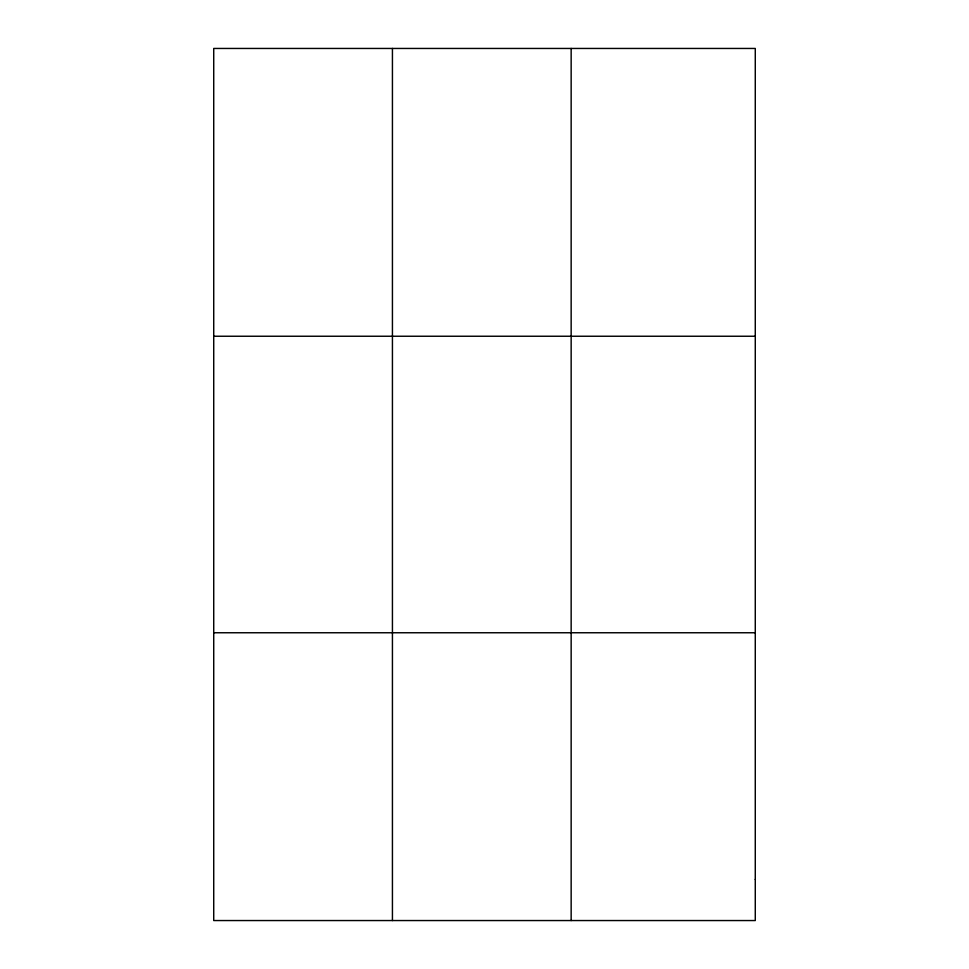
<?xml version="1.0" encoding="UTF-8"?>
<svg xmlns="http://www.w3.org/2000/svg" width="969" height="969" viewBox="0 0 969 969"><rect width="100%" height="100%" fill="white"/><g stroke="black" fill="none" stroke-linecap="round" stroke-linejoin="round"><path stroke-width="1.45" d="M392.433 48.45L392.433 920.55M571.153 48.45L571.153 920.55M213.725 336.243L755.275 336.243M213.725 632.757L755.275 632.757M755.275 879.44L755.275 920.55L213.725 920.55L213.725 48.45L755.275 48.45L755.275 879.44"/></g></svg>
